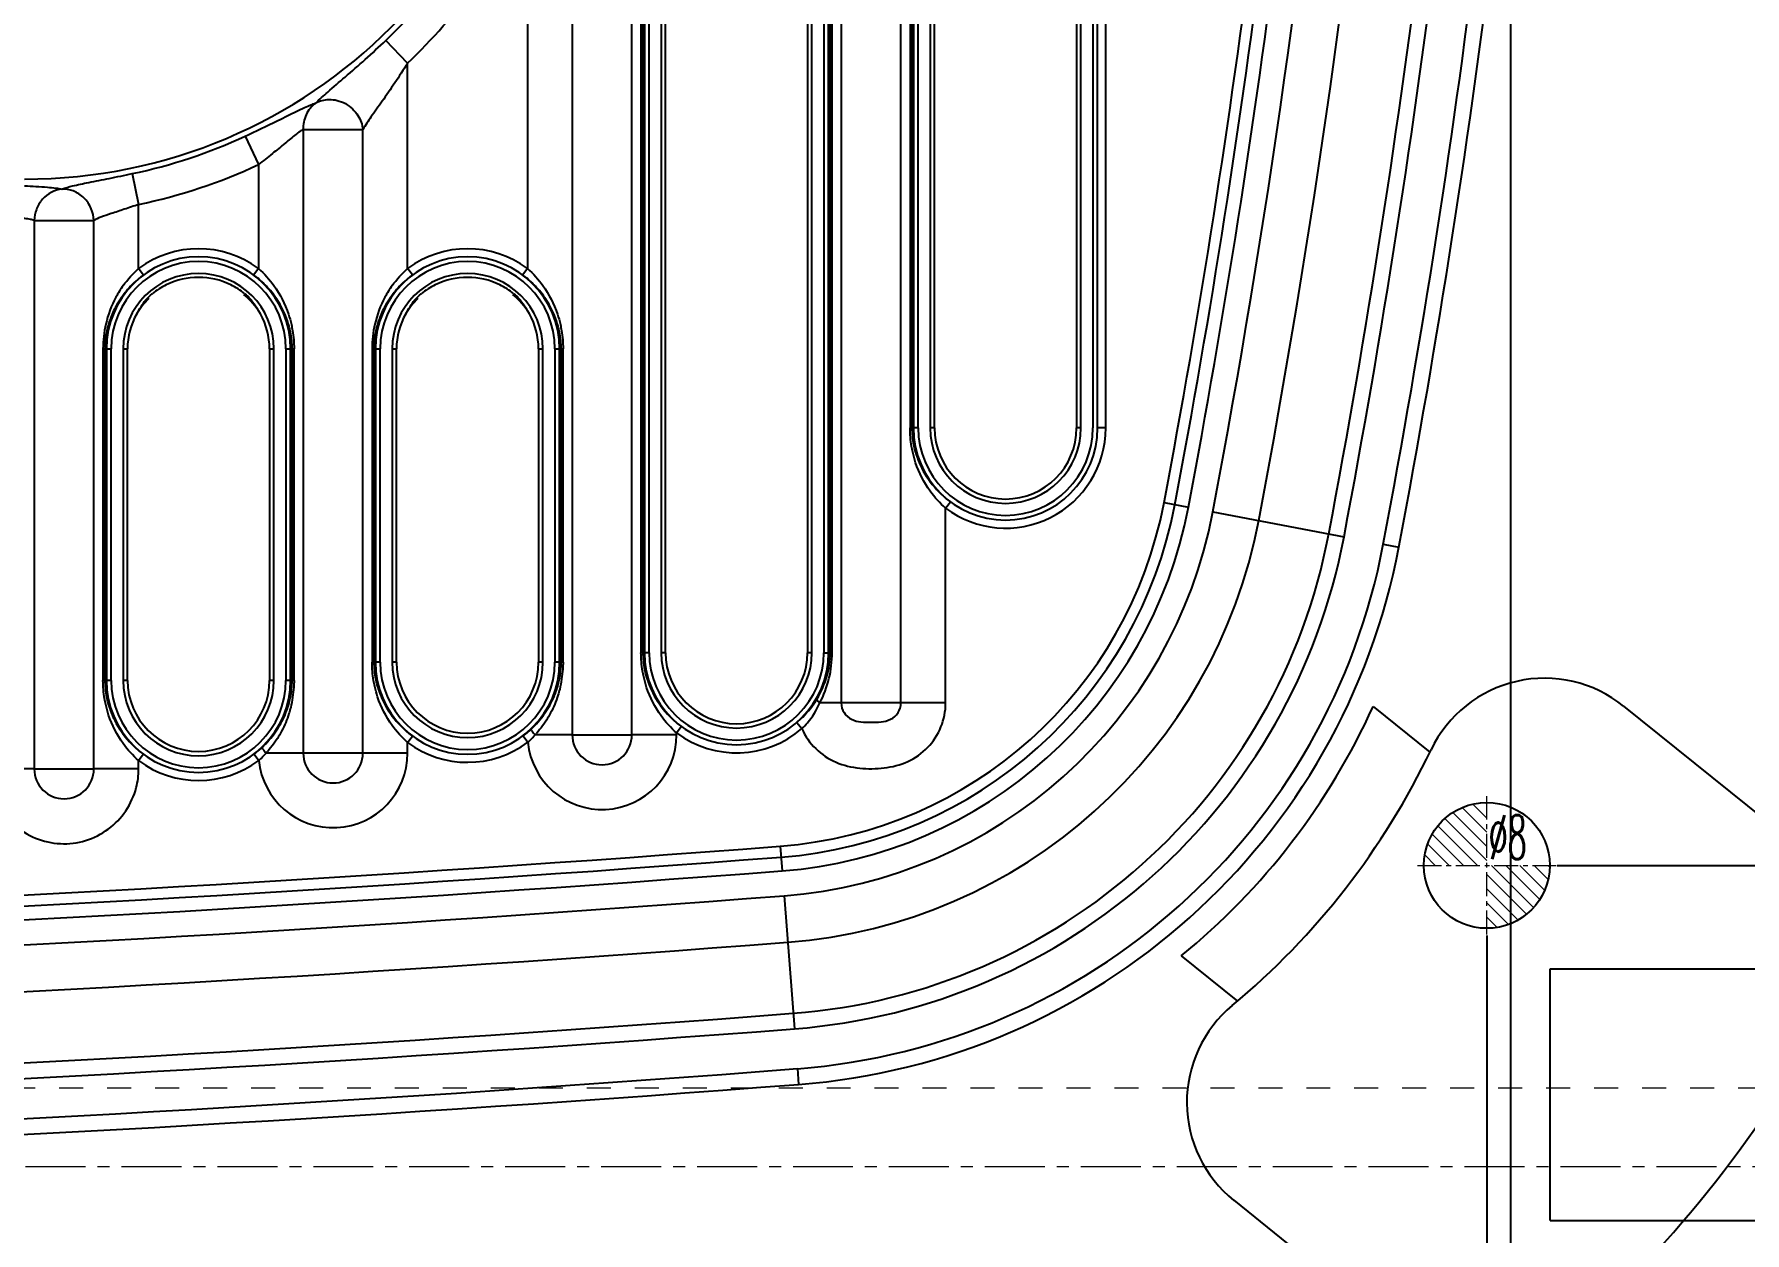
# Model space of a CAD drawing. Header units: millimetres. Extents: x 309 to 11345, y -1340 to 1318.
# Drawn here: x 1151.5 to 1260.2, y -612.7 to -536.5 of the extents above; entities that cross this region are included whole.
import ezdxf
from ezdxf.enums import TextEntityAlignment as Align

# ---------------------------------------------------------------- set-up
doc = ezdxf.new("R2010")
doc.units = ezdxf.units.MM
doc.header["$LTSCALE"] = 16.335
doc.header["$PDMODE"] = 3
doc.header["$PDSIZE"] = 0.3125
doc.linetypes.add('CENTER', pattern=[0.6, 0.375, -0.075, 0.075, -0.075])
doc.linetypes.add('HIDDEN', pattern=[0.2, 0.1, -0.1])
doc.layers.get('0').update_dxf_attribs({"linetype": 'CONTINUOUS'})
doc.layers.get('Defpoints').update_dxf_attribs({"linetype": 'CONTINUOUS'})
doc.layers.add('cool', color=153, linetype='HIDDEN', lineweight=9)
doc.layers.add('epin', color=13, linetype='CONTINUOUS', lineweight=9)
doc.styles.get("Standard").update_dxf_attribs({"font": 'txt', "width": 0.8})
doc.styles.add('TXT05', font='txt.shx', dxfattribs={"width": 0.5, "bigfont": 'gbcbig.shx'})
doc.dimstyles.get("Standard").update_dxf_attribs({"dimtxt": 0.15625, "dimasz": 0.1875, "dimexe": 0.125, "dimexo": 0.0625, "dimtad": 0, "dimtih": 1, "dimtoh": 1, "dimdsep": 46, "dimtxsty": 'Standard', "dimcen": 0.09, "dimadec": 0, "dimazin": 0, "dimtp": 0.01, "dimtm": 0.01, "dimtfac": 1, "dimtofl": 0, "dimtmove": 0, "dimatfit": 3, "dimfxl": 0, "dimtolj": 1, "dimarcsym": 0})
doc.dimstyles.new('STANDARD$0', dxfattribs={"dimscale": 2, "dimtxt": 3, "dimasz": 3, "dimexe": 1.25, "dimexo": 0.625, "dimgap": 0.5, "dimtad": 0, "dimdsep": 46, "dimlunit": 6, "dimtxsty": 'Standard', "dimblk": 'CLOSEDBLANK', "dimcen": 0, "dimclrt": 2, "dimazin": 2, "dimtfac": 2, "dimtmove": 1, "dimatfit": 3, "dimfxl": 0, "dimtolj": 1, "dimtzin": 0, "dimarcsym": 0})

# ---------------------------------------------------------------- blocks, each defined once
blk = doc.blocks.new('*D117')
at = {"color": 4, "lineweight": -2}
blk.add_line((1248.31, -589.33), (1335.61, -589.33), dxfattribs=at)
at = {"layer": 'Defpoints', "color": 0}
for p in [(1045.85, -463.46), (1248.25, -589.33), (1335.61, -589.33)]:
    blk.add_point(p, dxfattribs=at)
at = {"color": 6, "insert": (1354.28, -589.33), "char_height": 10, "attachment_point": 5}
blk.add_mtext('\\A1;125.87', dxfattribs=at)
blk = doc.blocks.new('*D118')
at = {"color": 4, "lineweight": -2}
blk.add_line((1272.35, -608.46), (1335.61, -608.46), dxfattribs=at)
at = {"layer": 'Defpoints', "color": 0}
for p in [(1045.85, -463.46), (1272.28, -608.46), (1335.61, -608.46)]:
    blk.add_point(p, dxfattribs=at)
at = {"color": 6, "insert": (1352.95, -608.46), "char_height": 10, "attachment_point": 5}
blk.add_mtext('\\A1;145.00', dxfattribs=at)
blk = doc.blocks.new('*D119')
at = {"color": 4, "lineweight": -2}
for p, q in [((1295.61, -628.46), (1315.61, -628.21)), ((1315.61, -628.21), (1335.61, -628.21)), ((1045.91, -628.46), (1295.61, -628.46))]:
    blk.add_line(p, q, dxfattribs=at)
at = {"layer": 'Defpoints', "color": 0}
for p in [(1045.85, -463.46), (1335.61, -628.21), (1045.85, -628.46)]:
    blk.add_point(p, dxfattribs=at)
at = {"color": 6, "insert": (1352.95, -628.21), "char_height": 10, "attachment_point": 5}
blk.add_mtext('\\A1;165.00', dxfattribs=at)
blk = doc.blocks.new('*D120')
at = {"color": 4, "lineweight": -2}
blk.add_line((1290.91, -668.46), (1335.61, -668.46), dxfattribs=at)
at = {"layer": 'Defpoints', "color": 0}
for p in [(1045.85, -463.46), (1290.85, -668.46), (1335.61, -668.46)]:
    blk.add_point(p, dxfattribs=at)
at = {"color": 6, "insert": (1353.61, -668.46), "char_height": 10, "attachment_point": 5}
blk.add_mtext('\\A1;205.00', dxfattribs=at)
blk = doc.blocks.new('*D131')
at = {"color": 4, "lineweight": -2}
blk.add_line((1245.35, -525.14), (1245.35, -714.63), dxfattribs=at)
at = {"layer": 'Defpoints', "color": 0}
for p in [(1045.85, -463.46), (1245.35, -525.08), (1245.35, -714.63)]:
    blk.add_point(p, dxfattribs=at)
at = {"color": 6, "insert": (1245.35, -732.63), "char_height": 10, "attachment_point": 5, "rotation": 90}
blk.add_mtext('\\A1;199.50', dxfattribs=at)
blk = doc.blocks.new('*D132')
at = {"color": 4, "lineweight": -2}
for p, q in [((1243.85, -593.79), (1243.85, -674.63)), ((1243.85, -674.63), (1234.06, -694.63)), ((1234.06, -694.63), (1234.06, -714.63))]:
    blk.add_line(p, q, dxfattribs=at)
at = {"layer": 'Defpoints', "color": 0}
for p in [(1045.85, -463.46), (1243.85, -593.73), (1234.06, -714.63)]:
    blk.add_point(p, dxfattribs=at)
at = {"color": 6, "insert": (1234.06, -731.96), "char_height": 10, "attachment_point": 5, "rotation": 90}
blk.add_mtext('\\A1;198.00', dxfattribs=at)
blk = doc.blocks.new('*D133')
at = {"color": 4, "lineweight": -2}
blk.add_line((1267.75, -492.39), (1267.75, -714.63), dxfattribs=at)
at = {"layer": 'Defpoints', "color": 0}
for p in [(1045.85, -463.46), (1267.75, -492.33), (1267.75, -714.63)]:
    blk.add_point(p, dxfattribs=at)
at = {"color": 6, "insert": (1267.75, -732.63), "char_height": 10, "attachment_point": 5, "rotation": 90}
blk.add_mtext('\\A1;221.90', dxfattribs=at)
blk = doc.blocks.new('*D134')
at = {"color": 4, "lineweight": -2}
for p, q in [((1290.85, -668.52), (1290.85, -688.46)), ((1290.85, -688.46), (1302.53, -694.63)), ((1302.53, -694.63), (1302.53, -714.63))]:
    blk.add_line(p, q, dxfattribs=at)
at = {"layer": 'Defpoints', "color": 0}
for p in [(1045.85, -463.46), (1290.85, -668.46), (1302.53, -714.63)]:
    blk.add_point(p, dxfattribs=at)
at = {"color": 6, "insert": (1302.53, -733.3), "char_height": 10, "attachment_point": 5, "rotation": 90}
blk.add_mtext('\\A1;245.00', dxfattribs=at)
blk = doc.blocks.new('*D163')
at = {"color": 4, "lineweight": -2}
for p, q in [((1223.08, -218.46), (1389.14, -218.46)), ((1389.02, -228.46), (1389.02, -387.49)), ((1389.02, -698.46), (1389.02, -423.49)), ((1213.18, -708.46), (1389.14, -708.46))]:
    blk.add_line(p, q, dxfattribs=at)
at = {"color": 4}
for points in [[(1387.35, -228.46), (1390.68, -228.46), (1389.02, -218.46)], [(1387.35, -698.46), (1390.68, -698.46), (1389.02, -708.46)]]:
    blk.add_solid(points, dxfattribs=at)
at = {"layer": 'Defpoints', "color": 0}
for p in [(1223.01, -218.46), (1213.12, -708.46), (1389.02, -708.46)]:
    blk.add_point(p, dxfattribs=at)
at = {"color": 6, "insert": (1389.02, -405.49), "char_height": 10, "attachment_point": 5, "rotation": 90}
blk.add_mtext('\\A1;490.00', dxfattribs=at)
blk = doc.blocks.new('*D166')
at = {"color": 4, "lineweight": -2}
for p, q in [((1275.85, -526.28), (1275.85, -675.22)), ((1275.85, -675.22), (1285.46, -695.22)), ((1285.46, -695.22), (1285.46, -715.22))]:
    blk.add_line(p, q, dxfattribs=at)
at = {"layer": 'Defpoints', "color": 0}
for p in [(1045.85, -463.46), (1275.85, -526.22), (1285.46, -715.22)]:
    blk.add_point(p, dxfattribs=at)
at = {"color": 6, "insert": (1285.46, -733.22), "char_height": 10, "attachment_point": 5, "rotation": 90}
blk.add_mtext('\\A1;230.00', dxfattribs=at)
blk = doc.blocks.new('epin_ejp_8')
at = {"layer": 'epin'}
h = blk.add_hatch(dxfattribs=at)
h.set_pattern_fill('_ANSI31', color=123, scale=0.2, angle=90, style=0)
h.set_pattern_definition([(135, (-2152.64246, 412.4307), (-0.4490128, -0.4490128), [])])
h.paths.add_polyline_path([(0, 4, 0.414214), (-4, 0), (0, 0)])
h.paths.add_polyline_path([(4, 0), (0, 0), (0, -4, 0.414214)])
at = {"layer": 'epin', "color": 1, "linetype": 'CENTER', "ltscale": 0.248791}
for p, q in [((0, -4.4), (0, 4.4)), ((-4.4, 0), (4.4, 0))]:
    blk.add_line(p, q, dxfattribs=at)
at = {"layer": 'epin'}
blk.add_circle((0, 0), 4, dxfattribs=at)
at = {"layer": 'epin', "color": 6, "style": 'TXT05', "width": 0.5}
blk.add_text('%%c8', height=2.8, dxfattribs=at).set_placement((1.33, 1.8), align=Align.MIDDLE)
blk = doc.blocks.new('986')
at = {"layer": 'epin'}
blk.add_blockref('epin_ejp_8', (-2997.95, -252.54), dxfattribs=at)

msp = doc.modelspace()

# ---------------------------------------------------------------- linework, layer by layer
at = {"color": 7, "linetype": 'Continuous'}
for p, q in [((1185.727, -331.877), (1185.727, -581.04)), ((1189.518, -581.04), (1189.518, -331.877)), ((1202.821, -334.038), (1202.821, -579.008)), ((1206.612, -579.008), (1206.612, -334.038)), ((1190.098, -471.038), (1190.098, -575.811)), ((1190.222, -575.811), (1190.222, -471.038)), ((1190.318, -471.038), (1190.318, -575.811)), ((1190.619, -575.811), (1190.619, -471.038)), ((1191.38, -471.038), (1191.38, -575.811)), ((1191.656, -575.811), (1191.656, -471.038)), ((1200.683, -471.038), (1200.683, -575.811)), ((1200.959, -575.811), (1200.959, -471.038)), ((1201.72, -471.038), (1201.72, -575.811)), ((1202.021, -575.811), (1202.021, -471.038)), ((1202.116, -471.038), (1202.116, -575.811)), ((1202.241, -575.811), (1202.241, -471.038)), ((1207.192, -471.038), (1207.192, -561.533)), ((1207.316, -561.533), (1207.316, -471.038)), ((1207.411, -471.038), (1207.411, -561.533)), ((1207.712, -561.533), (1207.712, -471.038)), ((1208.473, -471.038), (1208.473, -561.533)), ((1208.749, -561.533), (1208.749, -471.038)), ((1217.777, -471.038), (1217.777, -561.533)), ((1218.052, -561.533), (1218.052, -471.038)), ((1218.813, -471.038), (1218.813, -561.533)), ((1219.114, -561.533), (1219.114, -471.038)), ((1219.628, -561.534), (1219.628, -526.163)), ((1182.884, -527.787), (1182.884, -551.405)), ((1175.268, -538.349), (1173.889, -536.9)), ((1175.268, -551.405), (1175.268, -538.349)), ((1164.948, -542.985), (1165.79, -544.799)), ((1168.634, -542.561), (1172.425, -542.561)), ((1168.634, -542.561), (1168.634, -582.196)), ((1172.425, -582.196), (1172.425, -542.561)), ((1157.764, -545.372), (1158.174, -547.329)), ((1165.79, -544.799), (1165.79, -551.405)), ((1158.174, -551.405), (1158.174, -547.329)), ((1151.54, -548.345), (1155.331, -548.345)), ((1151.54, -548.345), (1151.54, -583.201)), ((1155.331, -583.201), (1155.331, -548.345)), ((1158.474, -551.807), (1158.174, -551.405)), ((1165.79, -551.405), (1165.49, -551.807)), ((1175.568, -551.807), (1175.268, -551.405)), ((1182.884, -551.405), (1182.584, -551.807)), ((1156.035, -556.505), (1155.911, -556.505)), ((1155.911, -556.505), (1155.911, -577.571)), ((1156.035, -577.571), (1156.035, -556.505)), ((1156.131, -556.505), (1156.432, -556.505)), ((1156.131, -556.505), (1156.131, -577.571)), ((1156.432, -577.571), (1156.432, -556.505)), ((1157.193, -556.505), (1157.469, -556.505)), ((1157.193, -556.505), (1157.193, -577.571)), ((1157.469, -577.571), (1157.469, -556.505)), ((1166.496, -556.505), (1166.772, -556.505)), ((1166.496, -556.505), (1166.496, -577.571)), ((1166.772, -577.571), (1166.772, -556.505)), ((1167.533, -556.505), (1167.834, -556.505)), ((1167.533, -556.505), (1167.533, -577.571)), ((1167.834, -577.571), (1167.834, -556.505)), ((1167.929, -556.505), (1168.054, -556.505)), ((1167.929, -556.505), (1167.929, -577.571)), ((1168.054, -577.571), (1168.054, -556.505)), ((1173.129, -556.505), (1173.005, -556.505)), ((1173.005, -556.505), (1173.005, -576.414)), ((1173.129, -576.414), (1173.129, -556.505)), ((1173.224, -556.505), (1173.525, -556.505)), ((1173.224, -556.505), (1173.224, -576.414)), ((1173.525, -576.414), (1173.525, -556.505)), ((1174.286, -556.505), (1174.562, -556.505)), ((1174.286, -556.505), (1174.286, -576.414)), ((1174.562, -576.414), (1174.562, -556.505)), ((1183.59, -556.505), (1183.865, -556.505)), ((1183.59, -556.505), (1183.59, -576.414)), ((1183.865, -576.414), (1183.865, -556.505)), ((1184.626, -556.505), (1184.927, -556.505)), ((1184.626, -556.505), (1184.626, -576.414)), ((1184.927, -576.414), (1184.927, -556.505)), ((1185.023, -556.505), (1185.147, -556.505)), ((1185.023, -556.505), (1185.023, -576.414)), ((1185.147, -576.414), (1185.147, -556.505)), ((1207.316, -561.533), (1207.192, -561.533)), ((1207.712, -561.533), (1207.411, -561.533)), ((1208.749, -561.533), (1208.473, -561.533)), ((1218.052, -561.533), (1217.777, -561.533)), ((1219.628, -561.533), (1219.126, -561.533)), ((1209.455, -566.633), (1209.755, -566.231)), ((1223.334, -566.277), (1224.882, -566.57)), ((1209.455, -579.008), (1209.455, -566.633)), ((1226.439, -566.865), (1234.772, -568.444)), ((1237.269, -568.917), (1238.256, -569.104)), ((1190.222, -575.811), (1190.098, -575.811)), ((1190.619, -575.811), (1190.318, -575.811)), ((1191.656, -575.811), (1191.38, -575.811)), ((1200.959, -575.811), (1200.683, -575.811)), ((1201.72, -575.811), (1202.241, -575.811)), ((1173.129, -576.414), (1173.005, -576.414)), ((1173.525, -576.414), (1173.224, -576.414)), ((1174.562, -576.414), (1174.286, -576.414)), ((1183.865, -576.414), (1183.59, -576.414)), ((1184.927, -576.414), (1184.626, -576.414)), ((1185.147, -576.414), (1185.023, -576.414)), ((1156.035, -577.571), (1155.911, -577.571)), ((1156.432, -577.571), (1156.131, -577.571)), ((1157.469, -577.571), (1157.193, -577.571)), ((1166.772, -577.571), (1166.496, -577.571)), ((1167.834, -577.571), (1167.533, -577.571)), ((1168.054, -577.571), (1167.929, -577.571)), ((1209.455, -579.008), (1201.462, -579.008)), ((1199.999, -580.251), (1200.326, -580.631)), ((1175.268, -581.514), (1175.568, -581.113)), ((1175.268, -582.196), (1175.268, -581.514)), ((1182.604, -581.097), (1182.906, -581.498)), ((1185.727, -581.039), (1183.372, -581.039)), ((1192.361, -581.039), (1189.518, -581.039)), ((1192.361, -580.911), (1192.661, -580.509)), ((1192.361, -581.04), (1192.361, -580.911)), ((1158.174, -582.671), (1158.474, -582.269)), ((1165.511, -582.254), (1165.812, -582.654)), ((1175.268, -582.196), (1166.278, -582.196)), ((1151.54, -583.201), (1149.446, -583.201)), ((1158.174, -583.201), (1155.331, -583.201)), ((1158.174, -583.201), (1158.174, -582.671)), ((1198.95, -588.105), (1199.071, -589.676)), ((1199.192, -591.256), (1199.842, -599.712)), ((1200.037, -602.246), (1200.114, -603.247))]:
    msp.add_line(p, q, dxfattribs=at)
for p, q in [((1236.622, -579.223), (1240.231, -582.131)), ((1252.538, -579.206), (1263.68, -588.185)), ((1224.422, -595.077), (1227.996, -597.958)), ((1247.873, -595.893), (1284.107, -595.893)), ((1247.873, -611.893), (1247.873, -595.893)), ((1227.764, -610.613), (1238.838, -619.538)), ((1247.873, -611.893), (1292.107, -611.893))]:
    msp.add_line(p, q)
msp.add_circle((1243.847, -589.328), 4, dxfattribs=at)
for centre, radius, start, end in [((643.647, -456.458), 596.119, 349.272711, 10.727289), ((643.647, -456.458), 593.158, 349.272711, 10.727289), ((1150.922, -512.766), 32.954, 270, 90), ((643.647, -456.458), 589.998, 349.272711, 356.460255), ((643.647, -456.458), 590.698, 349.272711, 356.460255), ((643.647, -456.458), 591.573, 349.272711, 356.460176), ((1150.922, -512.766), 33.316, 313.581, 334.82747), ((1150.922, -512.766), 35.316, 313.581, 334.82747), ((643.647, -456.458), 600.652, 349.272711, 353.038087), ((643.647, -456.458), 601.639, 349.272711, 353.038087), ((643.647, -456.458), 604.18, 349.272711, 353.067528), ((643.647, -456.458), 605.185, 349.272711, 353.079799), ((1150.922, -512.766), 33.316, 281.85069, 294.8986), ((1150.922, -512.766), 35.316, 281.85069, 294.8986), ((1161.982, -556.505), 5.852, 0, 180), ((1161.982, -556.505), 5.551, 0, 180), ((1161.982, -556.505), 6.365, 53.25404, 126.74596), ((1179.076, -556.505), 5.852, 0, 180), ((1179.076, -556.505), 5.551, 0, 180), ((1179.076, -556.505), 6.365, 53.25404, 126.74596), ((1161.982, -556.505), 4.79, 0, 180), ((1162.197, -556.815), 6.24, 129.69059, 140.63245), ((1162.299, -556.929), 6.393, 126.748, 129.74095), ((1161.982, -556.628), 4.664, 63.96271, 116.03305), ((1161.806, -556.759), 6.173, 49.80044, 53.34957), ((1161.717, -556.865), 6.311, 42.47507, 49.80796), ((1179.076, -556.505), 4.79, 0, 180), ((1179.291, -556.815), 6.24, 129.69141, 140.63245), ((1179.393, -556.929), 6.393, 126.748, 129.74177), ((1179.076, -556.628), 4.664, 63.96668, 116.03459), ((1178.899, -556.759), 6.173, 49.80229, 53.34958), ((1178.81, -556.865), 6.311, 42.47507, 49.80979), ((1162.776, -556.472), 6.86, 151.70951, 167.07638), ((1162.666, -556.408), 6.732, 144.34169, 151.74468), ((1162.091, -556.728), 6.102, 140.63623, 147.92908), ((1162.028, -556.733), 4.778, 115.98064, 128.67258), ((1161.935, -556.737), 4.783, 51.34176, 64.01099), ((1161.768, -556.752), 4.823, 30.77824, 50.13585), ((1161.879, -556.722), 6.095, 32.39057, 42.5134), ((1179.87, -556.472), 6.86, 151.70951, 167.07638), ((1179.759, -556.408), 6.732, 144.34169, 151.74468), ((1179.185, -556.728), 6.102, 140.63623, 147.92908), ((1179.123, -556.737), 4.783, 115.98703, 128.65716), ((1179.028, -556.735), 4.781, 51.33571, 64.01468), ((1178.862, -556.752), 4.823, 30.77825, 50.13446), ((1178.973, -556.722), 6.095, 32.39057, 42.5134), ((1161.939, -556.635), 5.924, 149.14275, 157.86892), ((1162.041, -556.694), 6.042, 147.94471, 149.15732), ((1161.982, -556.505), 4.514, 150.50364, 180), ((1162.181, -556.742), 4.804, 134.30239, 149.21223), ((1161.982, -556.505), 4.514, 0, 29.47548), ((1161.989, -556.653), 5.965, 21.71161, 32.39296), ((1179.033, -556.635), 5.924, 149.14275, 157.86892), ((1179.134, -556.694), 6.042, 147.94471, 149.15732), ((1179.076, -556.505), 4.514, 150.50364, 180), ((1179.275, -556.742), 4.804, 134.30239, 149.21223), ((1179.076, -556.505), 4.514, 0, 29.47548), ((1179.082, -556.653), 5.965, 21.71161, 32.39296), ((1162.896, -556.509), 6.985, 167.0025, 179.96792), ((1161.599, -556.52), 5.565, 165.90603, 173.29158), ((1161.761, -556.562), 5.732, 157.87532, 165.89125), ((1162.299, -556.522), 5.631, 0.17075, 11.28696), ((1179.99, -556.509), 6.985, 167.0025, 179.96792), ((1178.693, -556.52), 5.565, 165.90603, 173.29158), ((1178.854, -556.562), 5.732, 157.87532, 165.89125), ((1179.392, -556.522), 5.631, 0.17075, 11.28696), ((1161.491, -556.506), 5.455, 173.30508, 179.99397), ((1178.584, -556.506), 5.455, 173.30508, 179.99397), ((1212.946, -561.516), 5.63, 180.16988, 191.27664), ((1213.263, -561.533), 5.852, 180, 0), ((1213.263, -561.533), 5.551, 180, 360), ((1213.263, -561.533), 4.79, 180, 360), ((1213.263, -561.533), 4.514, 180, 0), ((1213.263, -561.533), 6.365, 233.25405, 359.99111), ((1196.887, -561.267), 26.918, 274.39543, 349.27271), ((1213.505, -561.197), 6.277, 222.47881, 233.31829), ((1196.887, -561.267), 27.618, 274.39543, 349.27271), ((1196.887, -561.267), 28.493, 274.39543, 349.27271), ((1196.887, -561.267), 30.078, 274.39543, 349.27271), ((1196.887, -561.267), 33.039, 274.39543, 349.27271), ((1196.887, -561.267), 37.572, 274.39543, 349.27271), ((1196.887, -561.267), 38.559, 274.39543, 349.27271), ((1196.887, -561.267), 41.1, 274.39543, 349.27271), ((1196.887, -561.267), 42.105, 274.39543, 349.27271), ((1195.853, -575.794), 5.631, 180.17075, 191.28696), ((1196.169, -575.811), 5.852, 180, 0), ((1196.169, -575.811), 5.551, 180, 360), ((1196.169, -575.811), 4.79, 180, 360), ((1196.169, -575.811), 4.514, 180, 0), ((1195.318, -575.819), 6.922, 332.56964, 0.07067), ((1178.76, -576.397), 5.631, 180.17075, 191.28696), ((1179.076, -576.414), 5.852, 180, 0), ((1179.076, -576.414), 5.551, 180, 360), ((1179.076, -576.414), 4.79, 180, 360), ((1179.076, -576.414), 4.514, 180, 0), ((1179.389, -576.397), 5.634, 348.28855, 359.82066), ((1161.666, -577.554), 5.631, 180.17075, 191.28696), ((1161.982, -577.571), 5.852, 180, 0), ((1161.982, -577.571), 5.551, 180, 360), ((1161.982, -577.571), 4.79, 180, 360), ((1161.982, -577.571), 4.514, 180, 0), ((1162.295, -577.553), 5.634, 348.28896, 359.82069), ((1179.44, -576.401), 5.583, 340.07715, 348.22657), ((1162.346, -577.557), 5.583, 340.07722, 348.22699), ((1179.071, -576.26), 5.978, 325.04338, 336.93999), ((1179.184, -576.31), 5.854, 336.95949, 340.09334), ((1196.887, -561.267), 43.605, 309.15909, 335.68159), ((1161.978, -577.416), 5.978, 325.04342, 336.94017), ((1162.091, -577.466), 5.854, 336.95968, 340.09341), ((1179.316, -576.08), 6.275, 222.45432, 233.32018), ((1178.971, -576.202), 6.093, 312.7663, 325.13906), ((1196.41, -575.477), 6.275, 222.45432, 233.32018), ((1162.223, -577.236), 6.275, 222.45432, 233.32018), ((1161.878, -577.359), 6.093, 312.7667, 325.1391), ((1179.076, -576.414), 6.365, 233.25404, 306.9948), ((1178.734, -575.959), 6.433, 306.98648, 310.85584), ((1187.623, -581.039), 4.739, 185.55889, 359.99899), ((1179.423, -577.5), 5.302, 311.06041, 313.40653), ((1178.825, -576.066), 6.292, 310.86256, 312.89715), ((1179.246, -577.315), 5.558, 313.42386, 317.92752), ((1177.432, -575.772), 7.939, 318.43502, 319.50175), ((1187.623, -581.039), 1.896, 180.00481, 359.99698), ((1196.169, -575.811), 6.365, 233.25404, 310.77433), ((1161.64, -577.115), 6.433, 306.98648, 310.8561), ((1162.33, -578.657), 5.302, 311.06041, 313.40669), ((1170.53, -582.195), 4.739, 185.55889, 0), ((1161.732, -577.222), 6.292, 310.86282, 312.89755), ((1162.153, -578.472), 5.558, 313.42402, 317.92761), ((1160.339, -576.929), 7.939, 318.43494, 319.50201), ((1170.529, -582.196), 1.896, 180, 0), ((1196.887, -561.267), 48.105, 309.77857, 334.48276), ((1153.436, -583.201), 1.896, 180.00387, 359.99643), ((1153.436, -583.201), 4.739, 345.50554, 359.99867), ((1161.982, -577.571), 6.365, 233.25404, 306.9948), ((1045.847, 1403.717), 1998.398, 265.604565, 274.395435), ((1045.847, 1403.717), 1997.698, 265.604565, 274.395435), ((1045.847, 1403.717), 1999.273, 265.604565, 274.395435), ((1045.847, 1403.717), 2000.858, 265.604565, 274.395435), ((1045.847, 1403.717), 2003.819, 265.604565, 274.395435), ((1045.847, 1403.717), 2008.352, 265.604565, 274.395435), ((1196.887, -561.267), 78.105, 312.06837, 331.7823), ((1045.847, 1403.717), 2009.339, 265.604565, 274.395435), ((1045.847, 1403.717), 2012.885, 265.604565, 274.395435), ((1045.847, 1403.717), 2011.88, 265.604565, 274.395435)]:
    msp.add_arc(centre, radius, start, end, dxfattribs=at)
for centre, start, end in [((1247.519, -585.436), 51.13645, 154.48276), ((1232.784, -604.384), 129.77857, 231.13645)]:
    msp.add_arc(centre, 8, start, end)
for points, knots in [([(1169.43, -540.89), (1169.671, -540.64), (1170.299, -540.091), (1171.36, -539.183), (1172.601, -538.1), (1173.456, -537.312), (1173.889, -536.9)], [0, 0, 0, 0, 0.1742987, 0.4173761, 0.7003092, 1, 1, 1, 1]), ([(1175.268, -538.349), (1175.001, -538.772), (1174.47, -539.585), (1173.685, -540.728), (1172.994, -541.702), (1172.582, -542.296), (1172.425, -542.561)], [0, 0, 0, 0, 0.2949749, 0.5735014, 0.8180296, 1, 1, 1, 1]), ([(1164.948, -542.985), (1165.423, -542.766), (1166.328, -542.335), (1167.578, -541.722), (1168.493, -541.273), (1169.085, -541.011), (1169.325, -540.919), (1169.43, -540.89)], [0, 0, 0, 0, 0.316984, 0.6073943, 0.8443954, 0.9344901, 1, 1, 1, 1]), ([(1169.429, -540.89), (1169.167, -541.078), (1168.744, -541.598), (1168.623, -542.248), (1168.633, -542.561)], [0, 0, 0, 0, 0.5075383, 1, 1, 1, 1]), ([(1169.43, -540.89), (1169.682, -540.742), (1170.159, -540.615), (1170.809, -540.7), (1171.326, -540.901), (1171.773, -541.24), (1172.213, -541.766), (1172.39, -542.251), (1172.425, -542.561)], [0, 0, 0, 0, 0.2193456, 0.3499489, 0.488612, 0.6296234, 0.7661451, 1, 1, 1, 1]), ([(1168.634, -542.561), (1168.563, -542.597), (1168.405, -542.702), (1168.022, -542.992), (1167.443, -543.471), (1166.656, -544.116), (1166.088, -544.569), (1165.79, -544.799)], [0, 0, 0, 0, 0.0653647, 0.1565936, 0.3981188, 0.6882847, 1, 1, 1, 1]), ([(1153.295, -546.35), (1153.512, -546.266), (1154.083, -546.122), (1155.09, -545.91), (1156.358, -545.661), (1157.279, -545.473), (1157.764, -545.372)], [0, 0, 0, 0, 0.1531012, 0.3840563, 0.6753653, 1, 1, 1, 1]), ([(1150.922, -546.136), (1151.409, -546.163), (1152.075, -546.198), (1152.866, -546.273), (1153.17, -546.32), (1153.295, -546.35)], [0, 0, 0, 0, 0.6137089, 0.8383238, 1, 1, 1, 1]), ([(1153.295, -546.35), (1152.833, -546.4), (1152.127, -546.782), (1151.651, -547.621), (1151.546, -548.108), (1151.54, -548.345)], [0, 0, 0, 0, 0.4880622, 0.7502994, 1, 1, 1, 1]), ([(1155.331, -548.345), (1155.321, -548.09), (1155.201, -547.558), (1154.739, -546.877), (1154.059, -546.432), (1153.537, -546.342), (1153.295, -546.35)], [0, 0, 0, 0, 0.244236, 0.5086758, 0.7676189, 1, 1, 1, 1]), ([(1158.174, -547.329), (1157.871, -547.435), (1157.29, -547.63), (1156.485, -547.891), (1155.837, -548.113), (1155.468, -548.261), (1155.331, -548.345)], [0, 0, 0, 0, 0.3191656, 0.6079689, 0.8404066, 1, 1, 1, 1]), ([(1151.54, -548.345), (1151.461, -548.315), (1151.265, -548.27), (1150.762, -548.198), (1150.339, -548.163), (1150.032, -548.136)], [0, 0, 0, 0, 0.1663376, 0.3931061, 1, 1, 1, 1]), ([(1164.922, -553.003), (1165.028, -553.087), (1165.425, -553.461), (1165.712, -553.931), (1165.912, -554.284)], [0, 0, 0, 0, 0.2504134, 1, 1, 1, 1]), ([(1166.771, -552.486), (1167.166, -553.037), (1167.586, -553.863), (1167.829, -554.738), (1167.88, -554.962)], [0, 0, 0, 0, 0.7465359, 1, 1, 1, 1]), ([(1182.016, -553.002), (1182.122, -553.087), (1182.518, -553.461), (1182.805, -553.931), (1183.005, -554.284)], [0, 0, 0, 0, 0.2504136, 1, 1, 1, 1]), ([(1183.864, -552.486), (1184.259, -553.037), (1184.679, -553.863), (1184.923, -554.738), (1184.974, -554.962)], [0, 0, 0, 0, 0.7465359, 1, 1, 1, 1]), ([(1167.82, -555.42), (1167.803, -555.336), (1167.729, -555.005), (1167.624, -554.682), (1167.531, -554.446)], [0, 0, 0, 0, 0.2530935, 1, 1, 1, 1]), ([(1167.88, -554.962), (1167.908, -555.087), (1168.009, -555.595), (1168.053, -556.115), (1168.053, -556.505)], [0, 0, 0, 0, 0.2465221, 1, 1, 1, 1]), ([(1184.914, -555.42), (1184.897, -555.336), (1184.823, -555.005), (1184.718, -554.682), (1184.624, -554.446)], [0, 0, 0, 0, 0.2530935, 1, 1, 1, 1]), ([(1184.974, -554.962), (1185.002, -555.087), (1185.102, -555.595), (1185.147, -556.115), (1185.147, -556.505)], [0, 0, 0, 0, 0.2465221, 1, 1, 1, 1]), ([(1207.365, -563.076), (1207.337, -562.951), (1207.237, -562.443), (1207.192, -561.923), (1207.192, -561.533)], [0, 0, 0, 0, 0.2465017, 1, 1, 1, 1]), ([(1207.425, -562.617), (1207.441, -562.701), (1207.516, -563.032), (1207.621, -563.355), (1207.714, -563.591)], [0, 0, 0, 0, 0.2530945, 1, 1, 1, 1]), ([(1208.476, -565.554), (1208.08, -565.003), (1207.66, -564.177), (1207.416, -563.301), (1207.365, -563.076)], [0, 0, 0, 0, 0.7465311, 1, 1, 1, 1]), ([(1207.714, -563.591), (1207.781, -563.759), (1208.081, -564.424), (1208.505, -565.032), (1208.875, -565.436)], [0, 0, 0, 0, 0.2481995, 1, 1, 1, 1]), ([(1190.272, -577.354), (1190.243, -577.229), (1190.143, -576.721), (1190.098, -576.201), (1190.098, -575.811)], [0, 0, 0, 0, 0.2465221, 1, 1, 1, 1]), ([(1201.275, -578.758), (1201.54, -578.322), (1201.965, -577.368), (1202.116, -576.332), (1202.116, -575.811)], [0, 0, 0, 0, 0.4944333, 1, 1, 1, 1]), ([(1173.178, -577.957), (1173.15, -577.833), (1173.05, -577.324), (1173.005, -576.805), (1173.005, -576.414)], [0, 0, 0, 0, 0.2465221, 1, 1, 1, 1]), ([(1185.147, -576.414), (1185.141, -576.559), (1185.11, -577.136), (1185.032, -577.712), (1184.931, -578.132)], [0, 0, 0, 0, 0.2517665, 1, 1, 1, 1]), ([(1190.331, -576.896), (1190.348, -576.98), (1190.422, -577.311), (1190.527, -577.635), (1190.621, -577.87)], [0, 0, 0, 0, 0.2530935, 1, 1, 1, 1]), ([(1156.085, -579.114), (1156.056, -578.989), (1155.956, -578.481), (1155.911, -577.961), (1155.911, -577.571)], [0, 0, 0, 0, 0.2465221, 1, 1, 1, 1]), ([(1168.054, -577.571), (1168.048, -577.716), (1168.016, -578.292), (1167.939, -578.868), (1167.838, -579.288)], [0, 0, 0, 0, 0.2517665, 1, 1, 1, 1]), ([(1174.287, -580.433), (1173.892, -579.883), (1173.473, -579.057), (1173.229, -578.182), (1173.178, -577.957)], [0, 0, 0, 0, 0.7465359, 1, 1, 1, 1]), ([(1173.238, -577.499), (1173.255, -577.584), (1173.329, -577.914), (1173.434, -578.238), (1173.527, -578.473)], [0, 0, 0, 0, 0.2530935, 1, 1, 1, 1]), ([(1184.931, -578.132), (1184.9, -578.263), (1184.757, -578.782), (1184.546, -579.281), (1184.356, -579.636)], [0, 0, 0, 0, 0.2514153, 1, 1, 1, 1]), ([(1191.381, -579.83), (1190.986, -579.279), (1190.566, -578.453), (1190.322, -577.578), (1190.272, -577.354)], [0, 0, 0, 0, 0.7465359, 1, 1, 1, 1]), ([(1190.621, -577.87), (1190.688, -578.038), (1190.987, -578.701), (1191.41, -579.309), (1191.78, -579.712)], [0, 0, 0, 0, 0.2482041, 1, 1, 1, 1]), ([(1157.194, -581.589), (1156.799, -581.039), (1156.379, -580.213), (1156.135, -579.338), (1156.085, -579.114)], [0, 0, 0, 0, 0.7465359, 1, 1, 1, 1]), ([(1156.144, -578.656), (1156.161, -578.74), (1156.235, -579.071), (1156.34, -579.394), (1156.434, -579.629)], [0, 0, 0, 0, 0.2530935, 1, 1, 1, 1]), ([(1167.838, -579.288), (1167.806, -579.42), (1167.663, -579.938), (1167.452, -580.437), (1167.263, -580.792)], [0, 0, 0, 0, 0.2514154, 1, 1, 1, 1]), ([(1173.527, -578.473), (1173.594, -578.641), (1173.894, -579.305), (1174.317, -579.912), (1174.686, -580.316)], [0, 0, 0, 0, 0.2482041, 1, 1, 1, 1]), ([(1199.999, -580.251), (1200.128, -580.139), (1200.608, -579.691), (1201.024, -579.172), (1201.275, -578.758)], [0, 0, 0, 0, 0.2609173, 1, 1, 1, 1]), ([(1200.326, -580.631), (1200.522, -581.109), (1201.138, -581.979), (1202.455, -582.863), (1203.995, -583.205), (1205.554, -583.195), (1207.088, -582.824), (1208.385, -581.899), (1209.248, -580.57), (1209.459, -579.525), (1209.455, -579.008)], [0, 0, 0, 0, 0.1249026, 0.2497795, 0.3749475, 0.4999858, 0.6250448, 0.7500272, 0.8750511, 1, 1, 1, 1]), ([(1200.326, -580.631), (1200.449, -580.514), (1200.907, -580.034), (1201.259, -579.458), (1201.462, -579.008)], [0, 0, 0, 0, 0.2553788, 1, 1, 1, 1]), ([(1201.275, -578.758), (1201.271, -578.772), (1201.283, -578.813), (1201.341, -578.901), (1201.409, -578.966), (1201.462, -579.008)], [0, 0, 0, 0, 0.1428169, 0.3648763, 1, 1, 1, 1]), ([(1202.821, -579.008), (1202.818, -579.222), (1202.948, -579.657), (1203.45, -580.094), (1204.082, -580.23), (1204.714, -580.238), (1205.347, -580.231), (1205.98, -580.094), (1206.482, -579.657), (1206.616, -579.222), (1206.612, -579.008)], [0, 0, 0, 0, 0.1262649, 0.2513496, 0.374039, 0.4997429, 0.624959, 0.7486743, 0.8736471, 1, 1, 1, 1]), ([(1156.434, -579.629), (1156.501, -579.797), (1156.8, -580.461), (1157.223, -581.068), (1157.593, -581.472)], [0, 0, 0, 0, 0.2482041, 1, 1, 1, 1]), ([(1184.356, -579.636), (1184.295, -579.751), (1184.035, -580.205), (1183.724, -580.629), (1183.469, -580.928)], [0, 0, 0, 0, 0.2481766, 1, 1, 1, 1]), ([(1167.263, -580.792), (1167.201, -580.907), (1166.942, -581.361), (1166.631, -581.785), (1166.375, -582.084)], [0, 0, 0, 0, 0.2481767, 1, 1, 1, 1]), ([(1183.108, -580.675), (1183.104, -580.69), (1183.134, -580.737), (1183.181, -580.815), (1183.269, -580.922), (1183.335, -580.999), (1183.372, -581.04)], [0, 0, 0, 0, 0.1007044, 0.3201371, 0.6408957, 1, 1, 1, 1]), ([(1185.727, -581.04), (1185.972, -581.035), (1186.604, -581.036), (1187.236, -581.037), (1187.623, -581.039)], [0, 0, 0, 0, 0.3877473, 1, 1, 1, 1]), ([(1187.623, -581.039), (1188.009, -581.037), (1188.641, -581.036), (1189.273, -581.035), (1189.518, -581.04)], [0, 0, 0, 0, 0.6122527, 1, 1, 1, 1]), ([(1166.015, -581.832), (1166.011, -581.846), (1166.04, -581.893), (1166.088, -581.971), (1166.176, -582.078), (1166.242, -582.156), (1166.278, -582.196)], [0, 0, 0, 0, 0.1007053, 0.320138, 0.640896, 1, 1, 1, 1]), ([(1151.54, -583.201), (1151.785, -583.197), (1152.417, -583.198), (1153.049, -583.199), (1153.436, -583.201)], [0, 0, 0, 0, 0.3877472, 1, 1, 1, 1]), ([(1153.436, -583.201), (1153.822, -583.199), (1154.454, -583.198), (1155.086, -583.197), (1155.331, -583.201)], [0, 0, 0, 0, 0.6122527, 1, 1, 1, 1]), ([(1148.76, -583.93), (1148.843, -584.462), (1149.187, -585.506), (1150.198, -586.803), (1151.591, -587.681), (1153.196, -588.04), (1154.83, -587.838), (1156.299, -587.099), (1157.441, -585.913), (1157.882, -584.906), (1158.024, -584.387)], [0, 0, 0, 0, 0.124983, 0.2499801, 0.374974, 0.4999647, 0.6249604, 0.7499655, 0.8749763, 1, 1, 1, 1])]:
    msp.add_open_spline(points, degree=3, knots=knots, dxfattribs=at)
for points in [[(1157.196, -552.484), (1157.479, -552.089), (1157.808, -551.724), (1158.174, -551.405)], [(1165.79, -551.405), (1166.157, -551.725), (1166.487, -552.091), (1166.771, -552.486)], [(1174.289, -552.484), (1174.572, -552.089), (1174.902, -551.724), (1175.268, -551.405)], [(1182.884, -551.405), (1183.251, -551.725), (1183.581, -552.091), (1183.864, -552.486)], [(1158.64, -553.398), (1158.761, -553.255), (1158.895, -553.12), (1159.042, -553.002)], [(1175.734, -553.399), (1175.855, -553.255), (1175.989, -553.12), (1176.136, -553.003)], [(1158.054, -554.283), (1158.228, -553.975), (1158.413, -553.669), (1158.64, -553.398)], [(1175.147, -554.283), (1175.321, -553.975), (1175.506, -553.669), (1175.734, -553.399)], [(1209.455, -566.633), (1209.089, -566.314), (1208.759, -565.949), (1208.476, -565.554)], [(1175.268, -581.514), (1174.901, -581.195), (1174.571, -580.828), (1174.287, -580.433)], [(1192.361, -580.911), (1191.994, -580.592), (1191.664, -580.225), (1191.381, -579.83)], [(1158.174, -582.671), (1157.807, -582.351), (1157.477, -581.985), (1157.194, -581.589)]]:
    msp.add_open_spline(points, degree=3, dxfattribs=at)
at = {"layer": 'cool', "ltscale": 0.932966}
msp.add_line((775.177, -603.458), (1316.517, -603.458), dxfattribs=at)
at = {"layer": 'cool', "color": 1, "linetype": 'CENTER', "ltscale": 0.621977}
msp.add_line((760.847, -608.458), (1330.847, -608.458), dxfattribs=at)

# ---------------------------------------------------------------- block references
msp.add_blockref('986', (4241.793, -336.788))

# ---------------------------------------------------------------- dimensions: what is measured, and where the dimension line sits
dim = msp.add_linear_dim(base=(1389.017, -708.458), p1=(1223.013, -218.458), p2=(1213.122, -708.458), angle=90, dimstyle='STANDARD$0', override={"dimscale": 1, "dimtxt": 10, "dimasz": 10, "dimexe": 0.125, "dimexo": 0.0625, "dimgap": 0, "dimzin": 0, "dimlunit": 2, "dimclrd": 4, "dimclre": 4, "dimclrt": 6, "dimazin": 0, "dimtfac": 1, "dimtofl": 0, "dimtmove": 0})
dim.commit()
dim.dimension.update_dxf_attribs({"geometry": '*D163', "text_midpoint": (1389.017, -405.489), "dimtype": 160})
for feature_location, offset, dtype, picture, middle in [((1248.247, -589.328), (87.367, 0), 0, '*D117', (1354.281, -589.328)), ((1272.283, -608.458), (63.331, 0), 0, '*D118', (1352.947, -608.458)), ((1045.847, -628.458), (289.767, 0.25), 0, '*D119', (1352.947, -628.208)), ((1290.847, -668.458), (44.767, 0), 0, '*D120', (1353.614, -668.458)), ((1245.346, -525.077), (0, -189.552), 1, '*D131', (1245.346, -732.629)), ((1243.847, -593.728), (-9.787, -120.901), 1, '*D132', (1234.06, -731.963)), ((1267.747, -492.328), (0, -222.301), 1, '*D133', (1267.747, -732.629)), ((1290.847, -668.458), (11.686, -46.171), 1, '*D134', (1302.533, -733.296)), ((1275.847, -526.216), (9.616, -189.001), 1, '*D166', (1285.463, -733.217))]:
    dim = msp.add_ordinate_dim(feature_location=feature_location, offset=offset, dtype=dtype, origin=(1045.847, -463.458), dimstyle='Standard', override={"dimtxt": 10, "dimasz": 10, "dimgap": 0, "dimtih": 0, "dimtoh": 0, "dimzin": 0, "dimcen": 0, "dimclrd": 4, "dimclre": 4, "dimclrt": 6, "dimadec": 2, "dimtp": 0, "dimtm": 0, "dimtzin": 0})
    dim.commit()
    dim.dimension.update_dxf_attribs({"geometry": picture, "text_midpoint": middle})

doc.saveas('drawing.dxf')
